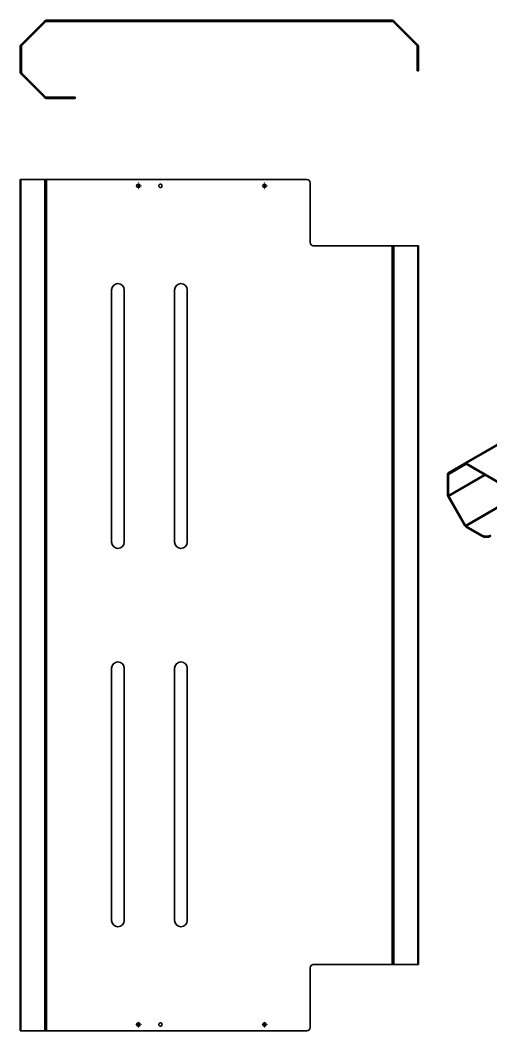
# Model space of a CAD drawing. Header units: millimetres. Extents: x -770 to 1373, y -1386 to 478.
# Drawn here: x -770 to -23, y -1124 to 478 of the extents above; entities that cross this region are included whole.
import ezdxf

# ---------------------------------------------------------------- set-up
doc = ezdxf.new("R2010")
doc.units = ezdxf.units.MM

# ---------------------------------------------------------------- blocks, each defined once
blk = doc.blocks.new('SW_CENTERMARKSYMBOL_0')
at = {"color": 0, "linetype": 'Continuous', "lineweight": 18}
for p, q in [((-5, 0), (-5.25, 0)), ((0, 0), (-2.5, 0)), ((0, 5), (0, 5.25)), ((0, 0), (0, 2.5)), ((0, 0), (0, -2.5)), ((0, 0), (2.5, 0)), ((5, 0), (5.25, 0)), ((0, -5), (0, -5.25))]:
    blk.add_line(p, q, dxfattribs=at)
blk = doc.blocks.new('SW_CENTERMARKSYMBOL_1')
at = {"color": 0, "linetype": 'Continuous', "lineweight": 18}
for p, q in [((-5, 0), (-5.25, 0)), ((0, 0), (-2.5, 0)), ((0, 5), (0, 5.25)), ((0, 0), (0, 2.5)), ((0, 0), (0, -2.5)), ((0, 0), (2.5, 0)), ((5, 0), (5.25, 0)), ((0, -5), (0, -5.25))]:
    blk.add_line(p, q, dxfattribs=at)
blk = doc.blocks.new('SW_CENTERMARKSYMBOL_2')
at = {"color": 0, "linetype": 'Continuous', "lineweight": 18}
for p, q in [((-5, 0), (-5.25, 0)), ((0, 0), (-2.5, 0)), ((0, 5), (0, 5.25)), ((0, 0), (0, 2.5)), ((0, 0), (0, -2.5)), ((0, 0), (2.5, 0)), ((5, 0), (5.25, 0)), ((0, -5), (0, -5.25))]:
    blk.add_line(p, q, dxfattribs=at)
blk = doc.blocks.new('SW_CENTERMARKSYMBOL_3')
at = {"color": 0, "linetype": 'Continuous', "lineweight": 18}
for p, q in [((-5, 0), (-5.25, 0)), ((0, 0), (-2.5, 0)), ((0, 5), (0, 5.25)), ((0, 0), (0, 2.5)), ((0, 0), (0, -2.5)), ((0, 0), (2.5, 0)), ((5, 0), (5.25, 0)), ((0, -5), (0, -5.25))]:
    blk.add_line(p, q, dxfattribs=at)

msp = doc.modelspace()

# ---------------------------------------------------------------- linework, layer by layer
at = {"color": 7, "linetype": 'Continuous', "lineweight": 35}
for p, q in [((-731.1, 477.3), (-768.8, 439.6)), ((-729.7, 475.9), (-767.4, 438.2)), ((-729.7, 475.9), (-731.1, 477.3)), ((-728.3, 476.4), (-728.3, 478.4)), ((-314.9, 478.4), (-728.3, 478.4)), ((-314.9, 476.4), (-728.3, 476.4)), ((-314.9, 476.4), (-314.9, 478.4)), ((-314.9, 478.4), (-309.9, 478.4)), ((-309.9, 476.4), (-314.9, 476.4)), ((-309.9, 478.4), (-309.9, 476.4)), ((-309.9, 478.4), (-304.9, 478.4)), ((-304.9, 476.4), (-309.9, 476.4)), ((-304.9, 478.4), (-304.9, 476.4)), ((-179.6, 478.4), (-304.9, 478.4)), ((-179.6, 476.4), (-304.9, 476.4)), ((-179.6, 478.4), (-179.6, 476.4)), ((-178.2, 475.9), (-176.8, 477.3)), ((-140.5, 438.2), (-178.2, 475.9)), ((-139.1, 439.6), (-176.8, 477.3)), ((-767.9, 436.8), (-769.9, 436.8)), ((-769.9, 436.8), (-769.9, 396.1)), ((-767.4, 438.2), (-768.8, 439.6)), ((-767.9, 436.8), (-767.9, 396.1)), ((-139.1, 439.6), (-140.5, 438.2)), ((-139.9, 436.8), (-137.9, 436.8)), ((-139.9, 408.4), (-139.9, 436.8)), ((-137.9, 408.4), (-137.9, 436.8)), ((-139.9, 408.4), (-137.9, 408.4)), ((-139.9, 398.4), (-139.9, 408.4)), ((-137.9, 408.4), (-137.9, 398.4)), ((-767.9, 396.1), (-769.9, 396.1)), ((-767.4, 394.7), (-768.8, 393.3)), ((-768.8, 393.3), (-731.1, 355.6)), ((-767.4, 394.7), (-729.7, 357)), ((-137.9, 398.4), (-139.9, 398.4)), ((-729.7, 357), (-731.1, 355.6)), ((-728.3, 356.4), (-728.3, 354.4)), ((-728.3, 356.4), (-692.9, 356.4)), ((-728.3, 354.4), (-692.9, 354.4)), ((-692.9, 354.4), (-692.9, 356.4)), ((-692.9, 356.4), (-682.9, 356.4)), ((-682.9, 354.4), (-692.9, 354.4)), ((-682.9, 356.4), (-682.9, 354.4)), ((890.3, 327.1), (-64.2, -224)), ((892.3, 326.9), (-62.2, -224.2)), ((-769.9, 225.8), (-769.9, -1124.2)), ((-768.8, 225.8), (-769.9, 225.8)), ((-768.8, 225.8), (-768.8, -1124.2)), ((-731.1, 225.8), (-768.8, 225.8)), ((-731.1, 225.8), (-731.1, -1124.2)), ((-728.3, 225.8), (-731.1, 225.8)), ((-728.3, 225.8), (-728.3, -1124.2)), ((-314.9, 225.8), (-728.3, 225.8)), ((-309.9, 220.8), (-309.9, 125.8)), ((-304.9, 120.8), (-179.6, 120.8)), ((-179.6, -1019.2), (-179.6, 120.8)), ((-179.6, 120.8), (-176.8, 120.8)), ((-176.8, -1019.2), (-176.8, 120.8)), ((-176.8, 120.8), (-139.1, 120.8)), ((-139.1, -1019.2), (-139.1, 120.8)), ((-139.1, 120.8), (-137.9, 120.8)), ((-137.9, -1019.2), (-137.9, 120.8)), ((-624.9, 50.8), (-624.9, -349.2)), ((-604.9, -349.2), (-604.9, 50.8)), ((-524.9, 50.8), (-524.9, -349.2)), ((-504.9, -349.2), (-504.9, 50.8)), ((-64.2, -224), (-90.9, -239.4)), ((-63.2, -225.7), (-64.2, -224)), ((230, -392.9), (-62.2, -224.2)), ((-62.2, -225.8), (-62.2, -224.2)), ((-89.9, -241.1), (-90.9, -239.4)), ((-62.2, -225.8), (-90.3, -242)), ((-63.2, -225.7), (-89.9, -241.1)), ((-63.2, -225.7), (-89.9, -241.1)), ((230, -394.5), (-62.2, -225.8)), ((-90.3, -242), (-91.7, -241.2)), ((-91.7, -241.2), (-91.7, -274.4)), ((-90.3, -242), (-90.3, -275.2)), ((-33.5, -242.4), (-90.3, -275.2)), ((-32.1, -243.3), (-89.9, -276.6)), ((-90.3, -275.2), (-91.7, -274.4)), ((-89.9, -276.6), (-90.9, -277.2)), ((-90.9, -277.2), (-64.2, -323.3)), ((-89.9, -276.6), (-63.2, -322.8)), ((21.2, -274), (-63.2, -322.8)), ((22.6, -274.8), (-62.2, -323.8)), ((-63.2, -322.8), (-64.2, -323.3)), ((-62.2, -323.8), (-37.3, -338.2)), ((-62.2, -323.8), (-62.2, -325.4)), ((-62.2, -325.4), (-37.3, -339.9)), ((-37.3, -339.9), (-37.3, -338.2)), ((-624.9, -549.2), (-624.9, -949.2)), ((-604.9, -949.2), (-604.9, -549.2)), ((-524.9, -549.2), (-524.9, -949.2)), ((-504.9, -949.2), (-504.9, -549.2)), ((-309.9, -1024.2), (-309.9, -1119.2)), ((-179.6, -1019.2), (-304.9, -1019.2)), ((-176.8, -1019.2), (-179.6, -1019.2)), ((-139.1, -1019.2), (-176.8, -1019.2)), ((-137.9, -1019.2), (-139.1, -1019.2)), ((-769.9, -1124.2), (-768.8, -1124.2)), ((-731.1, -1124.2), (-768.8, -1124.2)), ((-731.1, -1124.2), (-728.3, -1124.2)), ((-314.9, -1124.2), (-728.3, -1124.2))]:
    msp.add_line(p, q, dxfattribs=at)
for centre in [(-582.4, 215.8), (-547.4, 215.8), (-382.4, 215.8), (-582.4, -1114.2), (-547.4, -1114.2), (-382.4, -1114.2)]:
    msp.add_circle(centre, 2.75, dxfattribs=at)
for centre, radius, start, end in [((-728.3, 474.4), 4, 90, 135), ((-728.3, 474.4), 2, 90, 135), ((-179.6, 474.4), 4, 45, 90), ((-179.6, 474.4), 2, 45, 90), ((-765.9, 436.8), 4, 135, 180), ((-765.9, 436.8), 2, 135, 180), ((-141.9, 436.8), 2, 360, 45), ((-141.9, 436.8), 4, 360, 45), ((-765.9, 396.1), 4, 180, 225), ((-765.9, 396.1), 2, 180, 225), ((-728.3, 358.4), 4, 225, 270), ((-728.3, 358.4), 2, 225, 270), ((-314.9, 220.8), 5, 0, 90), ((-304.9, 125.8), 5, 180, 270), ((-614.9, 50.8), 10, 0, 180), ((-514.9, 50.8), 10, 0, 180), ((-63.4, -225.8), 2.01, 54.3818, 114.314), ((-89.7, -241), 2.01, 125.698, 185.6204), ((-62.8, -226.6), 1.01, 54.3818, 114.314), ((-89.3, -241.9), 1.01, 125.698, 185.6204), ((-85.9, -274.2), 5.77, 181.9565, 211.1437), ((-87.4, -275.1), 2.89, 181.9565, 211.1437), ((-59.2, -320.5), 5.77, 208.8556, 238.0453), ((-60.7, -321.4), 2.89, 208.8556, 238.0453), ((-614.9, -349.2), 10, 180, 0), ((-514.9, -349.2), 10, 180, 0), ((-30.2, -324.6), 15.4, 242.6097, 297.3903), ((-30.2, -326.2), 15.4, 242.6097, 297.3903), ((-614.9, -549.2), 10, 0, 180), ((-514.9, -549.2), 10, 0, 180), ((-614.9, -949.2), 10, 180, 360), ((-514.9, -949.2), 10, 180, 0), ((-304.9, -1024.2), 5, 90, 180), ((-314.9, -1119.2), 5, 270, 0)]:
    msp.add_arc(centre, radius, start, end, dxfattribs=at)

# ---------------------------------------------------------------- block references
at = {"color": 7, "linetype": 'Continuous', "lineweight": 18}
for name, p in [('SW_CENTERMARKSYMBOL_1', (-582.4, 215.8)), ('SW_CENTERMARKSYMBOL_0', (-382.4, 215.8)), ('SW_CENTERMARKSYMBOL_3', (-582.4, -1114.2)), ('SW_CENTERMARKSYMBOL_2', (-382.4, -1114.2))]:
    msp.add_blockref(name, p, dxfattribs=at)

doc.saveas('drawing.dxf')
